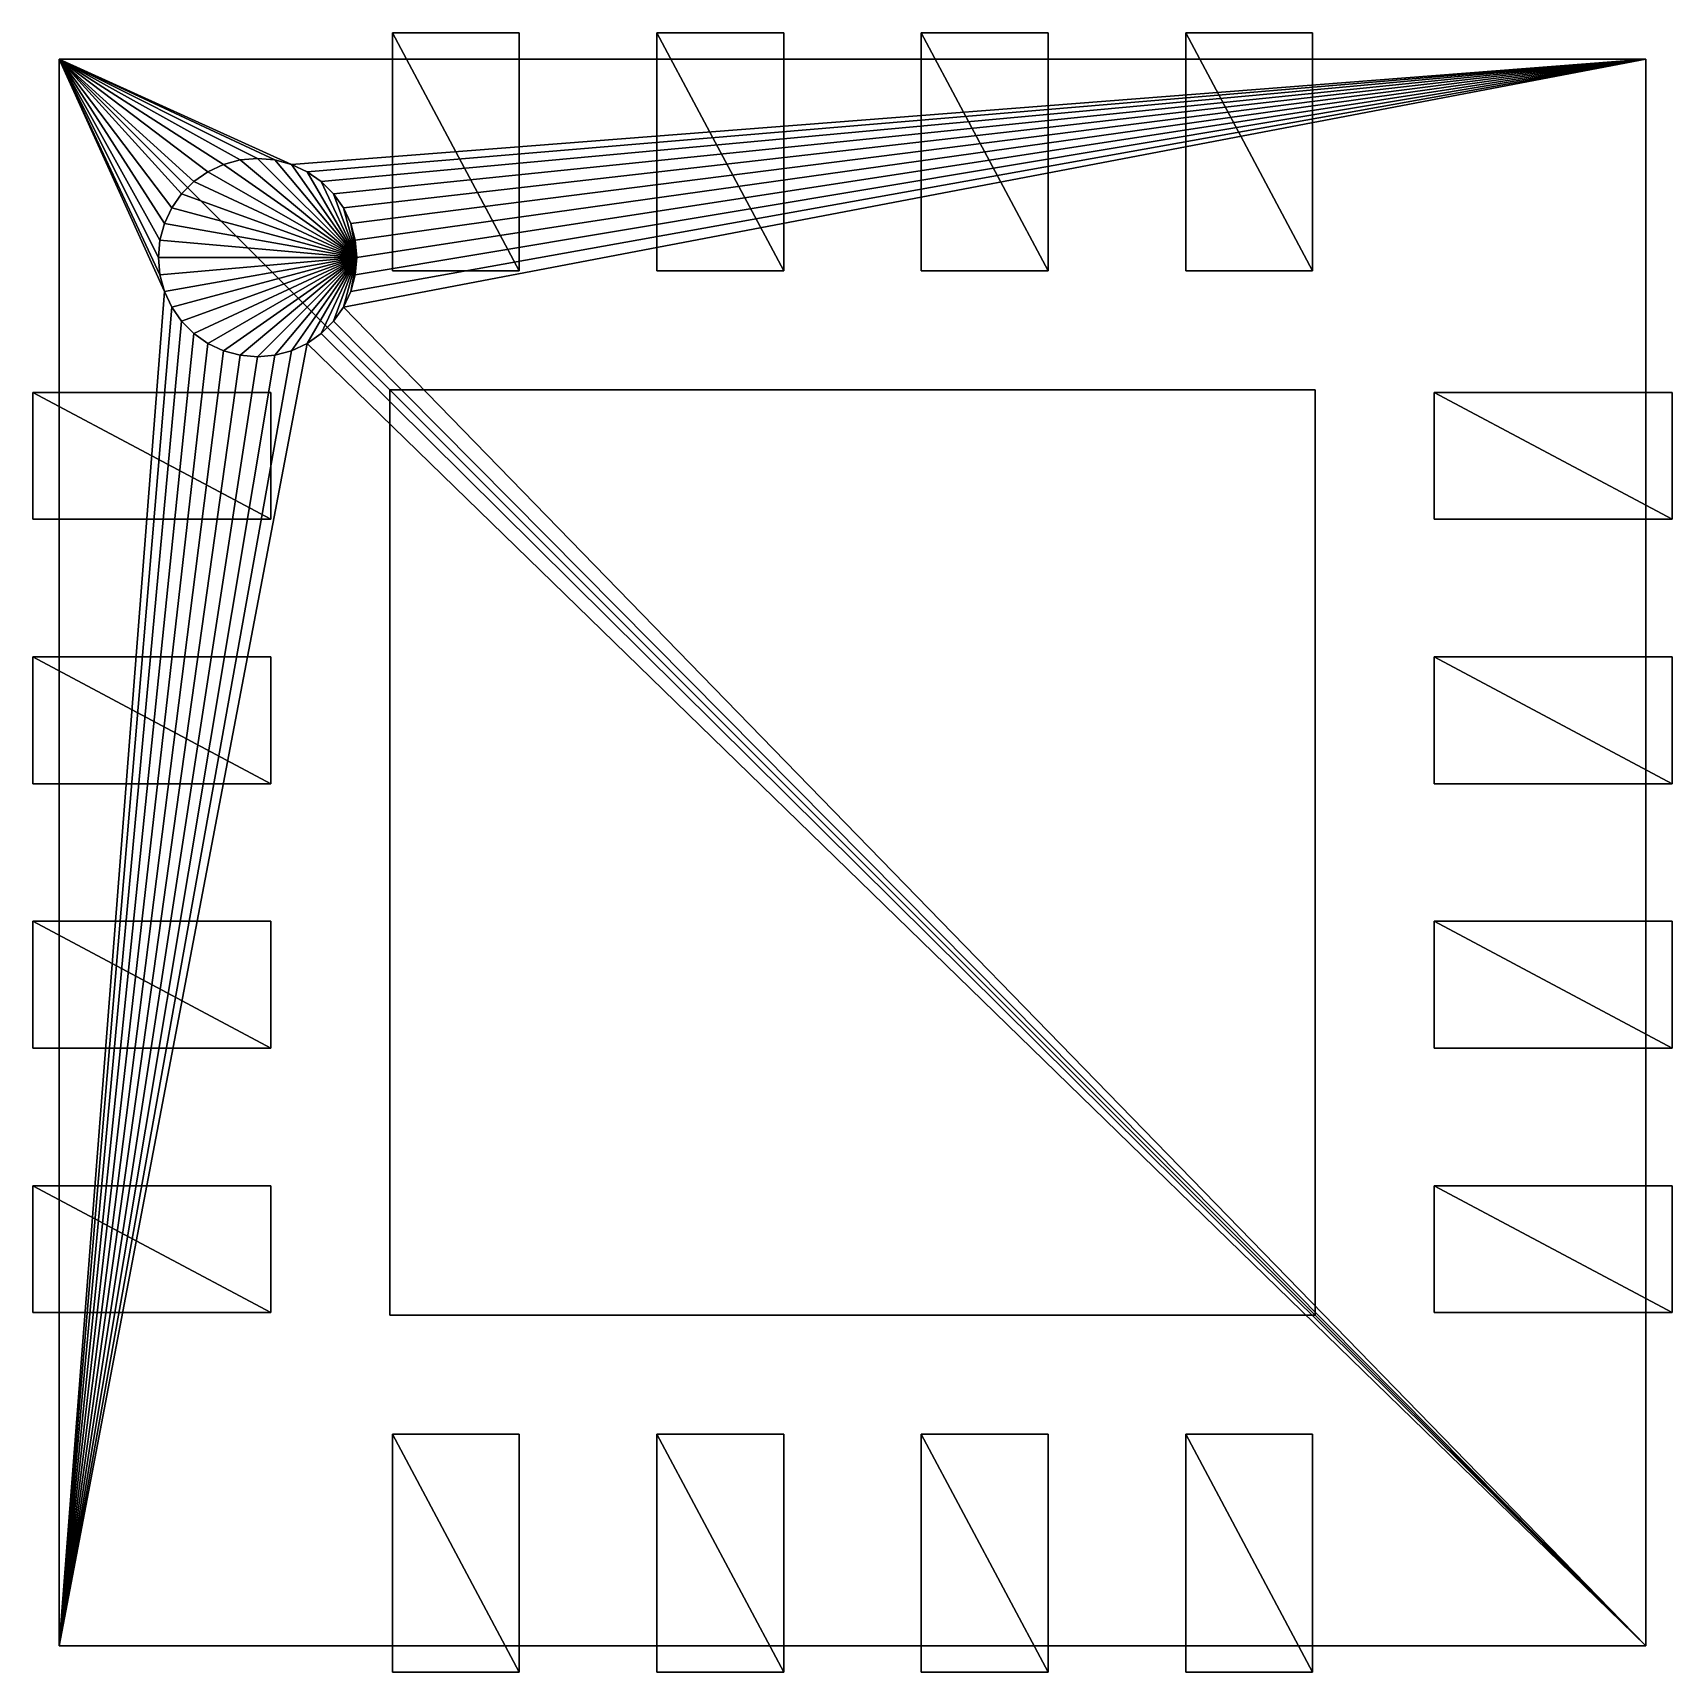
# Model space of a CAD drawing. Extents: x -1.55 to 1.55, y -1.55 to 1.55.
import ezdxf

# ---------------------------------------------------------------- set-up
doc = ezdxf.new("R2010")
doc.units = 0
for name, color, linetype in [('Body', 250, 'CONTINUOUS'), ('ThermalPin', 253, 'CONTINUOUS'), ('Triangle_Set', 253, 'CONTINUOUS'), ('Triangle_Set_ncl1_1', 253, 'CONTINUOUS'), ('Triangle_Set_ncl1_10', 253, 'CONTINUOUS'), ('Triangle_Set_ncl1_11', 253, 'CONTINUOUS'), ('Triangle_Set_ncl1_12', 253, 'CONTINUOUS'), ('Triangle_Set_ncl1_13', 253, 'CONTINUOUS'), ('Triangle_Set_ncl1_14', 253, 'CONTINUOUS'), ('Triangle_Set_ncl1_15', 253, 'CONTINUOUS'), ('Triangle_Set_ncl1_2', 253, 'CONTINUOUS'), ('Triangle_Set_ncl1_3', 253, 'CONTINUOUS'), ('Triangle_Set_ncl1_4', 253, 'CONTINUOUS'), ('Triangle_Set_ncl1_5', 253, 'CONTINUOUS'), ('Triangle_Set_ncl1_6', 253, 'CONTINUOUS'), ('Triangle_Set_ncl1_7', 253, 'CONTINUOUS'), ('Triangle_Set_ncl1_8', 253, 'CONTINUOUS'), ('Triangle_Set_ncl1_9', 253, 'CONTINUOUS')]:
    doc.layers.add(name, color=color, linetype=linetype)

msp = doc.modelspace()

# ---------------------------------------------------------------- meshes
at = {"layer": 'Body', "color": 250}
mesh = msp.add_polyface(dxfattribs=at)
corners = [(-1.5, -1.5, 0.05), (-1.5, -1.5, 1), (-1.5, 1.5, 0.05), (-1.5, 1.5, 1), (1.5, -1.5, 0.05), (1.5, -1.5, 1), (1.5, 1.5, 1), (-0.9375, 1.125, 1), (1.5, 1.5, 0.05), (-0.9375, 1.125, 0.9), (-0.940349, 1.157559, 1), (-0.948808, 1.189129, 1), (-0.96262, 1.21875, 1), (-0.981367, 1.245523, 1), (-1.004477, 1.268633, 1), (-1.03125, 1.28738, 1), (-1.060871, 1.301192, 1), (-1.092441, 1.309651, 1), (-1.125, 1.3125, 1), (-1.157559, 1.309651, 1), (-1.189129, 1.301192, 1), (-1.21875, 1.28738, 1), (-1.245523, 1.268633, 1), (-1.268633, 1.245523, 1), (-1.28738, 1.21875, 1), (-1.301192, 1.189129, 1), (-1.309651, 1.157559, 1), (-1.3125, 1.125, 1), (-1.309651, 1.092441, 1), (-1.301192, 1.060871, 1), (-1.28738, 1.03125, 1), (-1.268633, 1.004477, 1), (-1.245523, 0.981367, 1), (-1.21875, 0.96262, 1), (-1.189129, 0.948808, 1), (-1.157559, 0.940349, 1), (-1.125, 0.9375, 1), (-1.092441, 0.940349, 1), (-1.060871, 0.948808, 1), (-1.03125, 0.96262, 1), (-1.004477, 0.981367, 1), (-0.981367, 1.004477, 1), (-0.96262, 1.03125, 1), (-0.948808, 1.060871, 1), (-0.940349, 1.092441, 1), (-0.940349, 1.157559, 0.9), (-0.948808, 1.189129, 0.9), (-0.96262, 1.21875, 0.9), (-0.981367, 1.245523, 0.9), (-1.004477, 1.268633, 0.9), (-1.03125, 1.28738, 0.9), (-1.060871, 1.301192, 0.9), (-1.092441, 1.309651, 0.9), (-1.125, 1.3125, 0.9), (-1.157559, 1.309651, 0.9), (-1.189129, 1.301192, 0.9), (-1.21875, 1.28738, 0.9), (-1.245523, 1.268633, 0.9), (-1.268633, 1.245523, 0.9), (-1.28738, 1.21875, 0.9), (-1.301192, 1.189129, 0.9), (-1.309651, 1.157559, 0.9), (-1.3125, 1.125, 0.9), (-1.309651, 1.092441, 0.9), (-1.301192, 1.060871, 0.9), (-1.28738, 1.03125, 0.9), (-1.268633, 1.004477, 0.9), (-1.245523, 0.981367, 0.9), (-1.21875, 0.96262, 0.9), (-1.189129, 0.948808, 0.9), (-1.157559, 0.940349, 0.9), (-1.125, 0.9375, 0.9), (-1.092441, 0.940349, 0.9), (-1.060871, 0.948808, 0.9), (-1.03125, 0.96262, 0.9), (-1.004477, 0.981367, 0.9), (-0.981367, 1.004477, 0.9), (-0.96262, 1.03125, 0.9), (-0.948808, 1.060871, 0.9), (-0.940349, 1.092441, 0.9)]
mesh.append_faces([[corners[k] for k in face] for face in [(2, 1, 0), (1, 2, 3), (5, 4, 1), (4, 0, 1), (6, 5, 42), (5, 1, 39), (7, 6, 44), (44, 6, 43), (43, 6, 42), (42, 5, 41), (41, 5, 40), (40, 5, 39), (39, 1, 38), (38, 1, 37), (37, 1, 36), (36, 1, 35), (35, 1, 34), (34, 1, 33), (33, 1, 32), (32, 1, 31), (31, 1, 30), (1, 3, 29), (30, 1, 29), (29, 3, 28), (28, 3, 27), (27, 3, 26), (26, 3, 25), (25, 3, 24), (24, 3, 23), (23, 3, 22), (22, 3, 21), (21, 3, 20), (20, 3, 19), (3, 6, 16), (19, 3, 18), (18, 3, 17), (17, 3, 16), (16, 6, 15), (15, 6, 14), (14, 6, 13), (13, 6, 12), (12, 6, 11), (6, 7, 10), (11, 6, 10), (8, 6, 3), (2, 8, 3), (8, 2, 4), (2, 0, 4), (5, 8, 4), (8, 5, 6), (9, 7, 44), (9, 44, 79), (44, 43, 78), (43, 42, 77), (42, 41, 76), (41, 40, 75), (40, 39, 74), (39, 38, 73), (38, 37, 72), (37, 36, 71), (36, 35, 70), (35, 34, 69), (34, 33, 68), (33, 32, 67), (32, 31, 66), (31, 30, 65), (30, 29, 64), (29, 28, 63), (27, 26, 61), (26, 25, 60), (25, 24, 59), (24, 23, 58), (23, 22, 57), (21, 20, 55), (20, 19, 54), (19, 18, 53), (18, 17, 52), (16, 15, 50), (15, 14, 49), (46, 12, 11), (45, 10, 9), (11, 10, 45), (10, 7, 9), (14, 13, 48), (13, 12, 47), (17, 16, 51), (11, 45, 46), (22, 21, 56), (12, 46, 47), (28, 27, 62), (13, 47, 48), (14, 48, 49), (15, 49, 50), (16, 50, 51), (17, 51, 52), (18, 52, 53), (19, 53, 54), (20, 54, 55), (21, 55, 56), (22, 56, 57), (23, 57, 58), (24, 58, 59), (25, 59, 60), (26, 60, 61), (27, 61, 62), (28, 62, 63), (29, 63, 64), (30, 64, 65), (31, 65, 66), (32, 66, 67), (33, 67, 68), (34, 68, 69), (35, 69, 70), (36, 70, 71), (37, 71, 72), (38, 72, 73), (39, 73, 74), (40, 74, 75), (41, 75, 76), (42, 76, 77), (43, 77, 78), (44, 78, 79), (45, 9, 46), (46, 9, 47), (47, 9, 48), (48, 9, 49), (49, 9, 50), (50, 9, 51), (51, 9, 52), (52, 9, 53), (53, 9, 54), (54, 9, 55), (55, 9, 56), (56, 9, 57), (57, 9, 58), (58, 9, 59), (59, 9, 60), (60, 9, 61), (61, 9, 62), (62, 9, 63), (63, 9, 64), (64, 9, 65), (65, 9, 66), (66, 9, 67), (67, 9, 68), (68, 9, 69), (69, 9, 70), (70, 9, 71), (71, 9, 72), (72, 9, 73), (73, 9, 74), (74, 9, 75), (75, 9, 76), (76, 9, 77), (77, 9, 78), (78, 9, 79)]], dxfattribs={"color": 250})
at = {"layer": 'ThermalPin', "color": 253}
mesh = msp.add_polyface(dxfattribs=at)
corners = [(-0.875, -0.875), (-0.875, -0.875, 0.1), (-0.875, 0.875), (-0.875, 0.875, 0.1), (0.875, -0.875), (0.875, -0.875, 0.1), (0.875, 0.875), (0.875, 0.875, 0.1)]
mesh.append_faces([[corners[k] for k in face] for face in [(2, 1, 0), (1, 2, 3), (5, 6, 4), (6, 5, 7), (5, 4, 1), (4, 0, 1), (6, 7, 3), (2, 6, 3), (6, 2, 4), (2, 0, 4), (3, 7, 5), (1, 3, 5)]], dxfattribs={"color": 253})
at = {"layer": 'Triangle_Set', "color": 253}
mesh = msp.add_polyface(dxfattribs=at)
corners = [(-1.55, 0.63), (-1.55, 0.63, 0.1), (-1.55, 0.87), (-1.55, 0.87, 0.1), (-1.1, 0.63), (-1.1, 0.63, 0.1), (-1.1, 0.87), (-1.1, 0.87, 0.1)]
mesh.append_faces([[corners[k] for k in face] for face in [(2, 1, 0), (1, 2, 3), (5, 6, 4), (6, 5, 7), (5, 4, 1), (4, 0, 1), (6, 7, 3), (2, 6, 3), (2, 0, 4), (2, 4, 6), (1, 3, 5), (5, 3, 7)]], dxfattribs={"color": 253})
at = {"layer": 'Triangle_Set_ncl1_1', "color": 253}
mesh = msp.add_polyface(dxfattribs=at)
corners = [(1.1, 0.63), (1.1, 0.63, 0.1), (1.1, 0.87), (1.1, 0.87, 0.1), (1.55, 0.63), (1.55, 0.63, 0.1), (1.55, 0.87), (1.55, 0.87, 0.1)]
mesh.append_faces([[corners[k] for k in face] for face in [(2, 1, 0), (1, 2, 3), (5, 6, 4), (6, 5, 7), (5, 4, 1), (4, 0, 1), (6, 7, 3), (2, 6, 3), (2, 0, 4), (2, 4, 6), (1, 3, 5), (5, 3, 7)]], dxfattribs={"color": 253})
at = {"layer": 'Triangle_Set_ncl1_10', "color": 253}
mesh = msp.add_polyface(dxfattribs=at)
corners = [(-0.37, 1.1), (-0.37, 1.1, 0.1), (-0.37, 1.55), (-0.37, 1.55, 0.1), (-0.13, 1.1), (-0.13, 1.1, 0.1), (-0.13, 1.55), (-0.13, 1.55, 0.1)]
mesh.append_faces([[corners[k] for k in face] for face in [(2, 1, 0), (1, 2, 3), (5, 6, 4), (6, 5, 7), (5, 4, 1), (4, 0, 1), (6, 7, 3), (2, 6, 3), (6, 2, 4), (2, 0, 4), (3, 7, 5), (1, 3, 5)]], dxfattribs={"color": 253})
at = {"layer": 'Triangle_Set_ncl1_11', "color": 253}
mesh = msp.add_polyface(dxfattribs=at)
corners = [(-0.37, -1.55), (-0.37, -1.55, 0.1), (-0.37, -1.1), (-0.37, -1.1, 0.1), (-0.13, -1.55), (-0.13, -1.55, 0.1), (-0.13, -1.1), (-0.13, -1.1, 0.1)]
mesh.append_faces([[corners[k] for k in face] for face in [(2, 1, 0), (1, 2, 3), (5, 6, 4), (6, 5, 7), (5, 4, 1), (4, 0, 1), (6, 7, 3), (2, 6, 3), (6, 2, 4), (2, 0, 4), (3, 7, 5), (1, 3, 5)]], dxfattribs={"color": 253})
at = {"layer": 'Triangle_Set_ncl1_12', "color": 253}
mesh = msp.add_polyface(dxfattribs=at)
corners = [(0.13, 1.1), (0.13, 1.1, 0.1), (0.13, 1.55), (0.13, 1.55, 0.1), (0.37, 1.1), (0.37, 1.1, 0.1), (0.37, 1.55), (0.37, 1.55, 0.1)]
mesh.append_faces([[corners[k] for k in face] for face in [(2, 1, 0), (1, 2, 3), (5, 6, 4), (6, 5, 7), (5, 4, 1), (4, 0, 1), (6, 7, 3), (2, 6, 3), (6, 2, 4), (2, 0, 4), (3, 7, 5), (1, 3, 5)]], dxfattribs={"color": 253})
at = {"layer": 'Triangle_Set_ncl1_13', "color": 253}
mesh = msp.add_polyface(dxfattribs=at)
corners = [(0.13, -1.55), (0.13, -1.55, 0.1), (0.13, -1.1), (0.13, -1.1, 0.1), (0.37, -1.55), (0.37, -1.55, 0.1), (0.37, -1.1), (0.37, -1.1, 0.1)]
mesh.append_faces([[corners[k] for k in face] for face in [(2, 1, 0), (1, 2, 3), (5, 6, 4), (6, 5, 7), (5, 4, 1), (4, 0, 1), (6, 7, 3), (2, 6, 3), (6, 2, 4), (2, 0, 4), (3, 7, 5), (1, 3, 5)]], dxfattribs={"color": 253})
at = {"layer": 'Triangle_Set_ncl1_14', "color": 253}
mesh = msp.add_polyface(dxfattribs=at)
corners = [(0.63, 1.1), (0.63, 1.1, 0.1), (0.63, 1.55), (0.63, 1.55, 0.1), (0.87, 1.1), (0.87, 1.1, 0.1), (0.87, 1.55), (0.87, 1.55, 0.1)]
mesh.append_faces([[corners[k] for k in face] for face in [(2, 1, 0), (1, 2, 3), (5, 6, 4), (6, 5, 7), (5, 4, 1), (4, 0, 1), (6, 7, 3), (2, 6, 3), (6, 2, 4), (2, 0, 4), (3, 7, 5), (1, 3, 5)]], dxfattribs={"color": 253})
at = {"layer": 'Triangle_Set_ncl1_15', "color": 253}
mesh = msp.add_polyface(dxfattribs=at)
corners = [(0.63, -1.55), (0.63, -1.55, 0.1), (0.63, -1.1), (0.63, -1.1, 0.1), (0.87, -1.55), (0.87, -1.55, 0.1), (0.87, -1.1), (0.87, -1.1, 0.1)]
mesh.append_faces([[corners[k] for k in face] for face in [(2, 1, 0), (1, 2, 3), (5, 6, 4), (6, 5, 7), (5, 4, 1), (4, 0, 1), (6, 7, 3), (2, 6, 3), (6, 2, 4), (2, 0, 4), (3, 7, 5), (1, 3, 5)]], dxfattribs={"color": 253})
at = {"layer": 'Triangle_Set_ncl1_2', "color": 253}
mesh = msp.add_polyface(dxfattribs=at)
corners = [(-1.55, 0.13), (-1.55, 0.13, 0.1), (-1.55, 0.37), (-1.55, 0.37, 0.1), (-1.1, 0.13), (-1.1, 0.13, 0.1), (-1.1, 0.37), (-1.1, 0.37, 0.1)]
mesh.append_faces([[corners[k] for k in face] for face in [(2, 1, 0), (1, 2, 3), (5, 6, 4), (6, 5, 7), (5, 4, 1), (4, 0, 1), (6, 7, 3), (2, 6, 3), (2, 0, 4), (2, 4, 6), (1, 3, 5), (5, 3, 7)]], dxfattribs={"color": 253})
at = {"layer": 'Triangle_Set_ncl1_3', "color": 253}
mesh = msp.add_polyface(dxfattribs=at)
corners = [(1.1, 0.13), (1.1, 0.13, 0.1), (1.1, 0.37), (1.1, 0.37, 0.1), (1.55, 0.13), (1.55, 0.13, 0.1), (1.55, 0.37), (1.55, 0.37, 0.1)]
mesh.append_faces([[corners[k] for k in face] for face in [(2, 1, 0), (1, 2, 3), (5, 6, 4), (6, 5, 7), (5, 4, 1), (4, 0, 1), (6, 7, 3), (2, 6, 3), (2, 0, 4), (2, 4, 6), (1, 3, 5), (5, 3, 7)]], dxfattribs={"color": 253})
at = {"layer": 'Triangle_Set_ncl1_4', "color": 253}
mesh = msp.add_polyface(dxfattribs=at)
corners = [(-1.55, -0.37), (-1.55, -0.37, 0.1), (-1.55, -0.13), (-1.55, -0.13, 0.1), (-1.1, -0.37), (-1.1, -0.37, 0.1), (-1.1, -0.13), (-1.1, -0.13, 0.1)]
mesh.append_faces([[corners[k] for k in face] for face in [(2, 1, 0), (1, 2, 3), (5, 6, 4), (6, 5, 7), (5, 4, 1), (4, 0, 1), (6, 7, 3), (2, 6, 3), (2, 0, 4), (2, 4, 6), (1, 3, 5), (5, 3, 7)]], dxfattribs={"color": 253})
at = {"layer": 'Triangle_Set_ncl1_5', "color": 253}
mesh = msp.add_polyface(dxfattribs=at)
corners = [(1.1, -0.37), (1.1, -0.37, 0.1), (1.1, -0.13), (1.1, -0.13, 0.1), (1.55, -0.37), (1.55, -0.37, 0.1), (1.55, -0.13), (1.55, -0.13, 0.1)]
mesh.append_faces([[corners[k] for k in face] for face in [(2, 1, 0), (1, 2, 3), (5, 6, 4), (6, 5, 7), (5, 4, 1), (4, 0, 1), (6, 7, 3), (2, 6, 3), (2, 0, 4), (2, 4, 6), (1, 3, 5), (5, 3, 7)]], dxfattribs={"color": 253})
at = {"layer": 'Triangle_Set_ncl1_6', "color": 253}
mesh = msp.add_polyface(dxfattribs=at)
corners = [(-1.55, -0.87), (-1.55, -0.87, 0.1), (-1.55, -0.63), (-1.55, -0.63, 0.1), (-1.1, -0.87), (-1.1, -0.87, 0.1), (-1.1, -0.63), (-1.1, -0.63, 0.1)]
mesh.append_faces([[corners[k] for k in face] for face in [(2, 1, 0), (1, 2, 3), (5, 6, 4), (6, 5, 7), (5, 4, 1), (4, 0, 1), (6, 7, 3), (2, 6, 3), (2, 0, 4), (2, 4, 6), (1, 3, 5), (5, 3, 7)]], dxfattribs={"color": 253})
at = {"layer": 'Triangle_Set_ncl1_7', "color": 253}
mesh = msp.add_polyface(dxfattribs=at)
corners = [(1.1, -0.87), (1.1, -0.87, 0.1), (1.1, -0.63), (1.1, -0.63, 0.1), (1.55, -0.87), (1.55, -0.87, 0.1), (1.55, -0.63), (1.55, -0.63, 0.1)]
mesh.append_faces([[corners[k] for k in face] for face in [(2, 1, 0), (1, 2, 3), (5, 6, 4), (6, 5, 7), (5, 4, 1), (4, 0, 1), (6, 7, 3), (2, 6, 3), (2, 0, 4), (2, 4, 6), (1, 3, 5), (5, 3, 7)]], dxfattribs={"color": 253})
at = {"layer": 'Triangle_Set_ncl1_8', "color": 253}
mesh = msp.add_polyface(dxfattribs=at)
corners = [(-0.87, 1.1), (-0.87, 1.1, 0.1), (-0.87, 1.55), (-0.87, 1.55, 0.1), (-0.63, 1.1), (-0.63, 1.1, 0.1), (-0.63, 1.55), (-0.63, 1.55, 0.1)]
mesh.append_faces([[corners[k] for k in face] for face in [(2, 1, 0), (1, 2, 3), (5, 6, 4), (6, 5, 7), (5, 4, 1), (4, 0, 1), (6, 7, 3), (2, 6, 3), (6, 2, 4), (2, 0, 4), (3, 7, 5), (1, 3, 5)]], dxfattribs={"color": 253})
at = {"layer": 'Triangle_Set_ncl1_9', "color": 253}
mesh = msp.add_polyface(dxfattribs=at)
corners = [(-0.87, -1.55), (-0.87, -1.55, 0.1), (-0.87, -1.1), (-0.87, -1.1, 0.1), (-0.63, -1.55), (-0.63, -1.55, 0.1), (-0.63, -1.1), (-0.63, -1.1, 0.1)]
mesh.append_faces([[corners[k] for k in face] for face in [(2, 1, 0), (1, 2, 3), (5, 6, 4), (6, 5, 7), (5, 4, 1), (4, 0, 1), (6, 7, 3), (2, 6, 3), (6, 2, 4), (2, 0, 4), (3, 7, 5), (1, 3, 5)]], dxfattribs={"color": 253})

doc.saveas('drawing.dxf')
